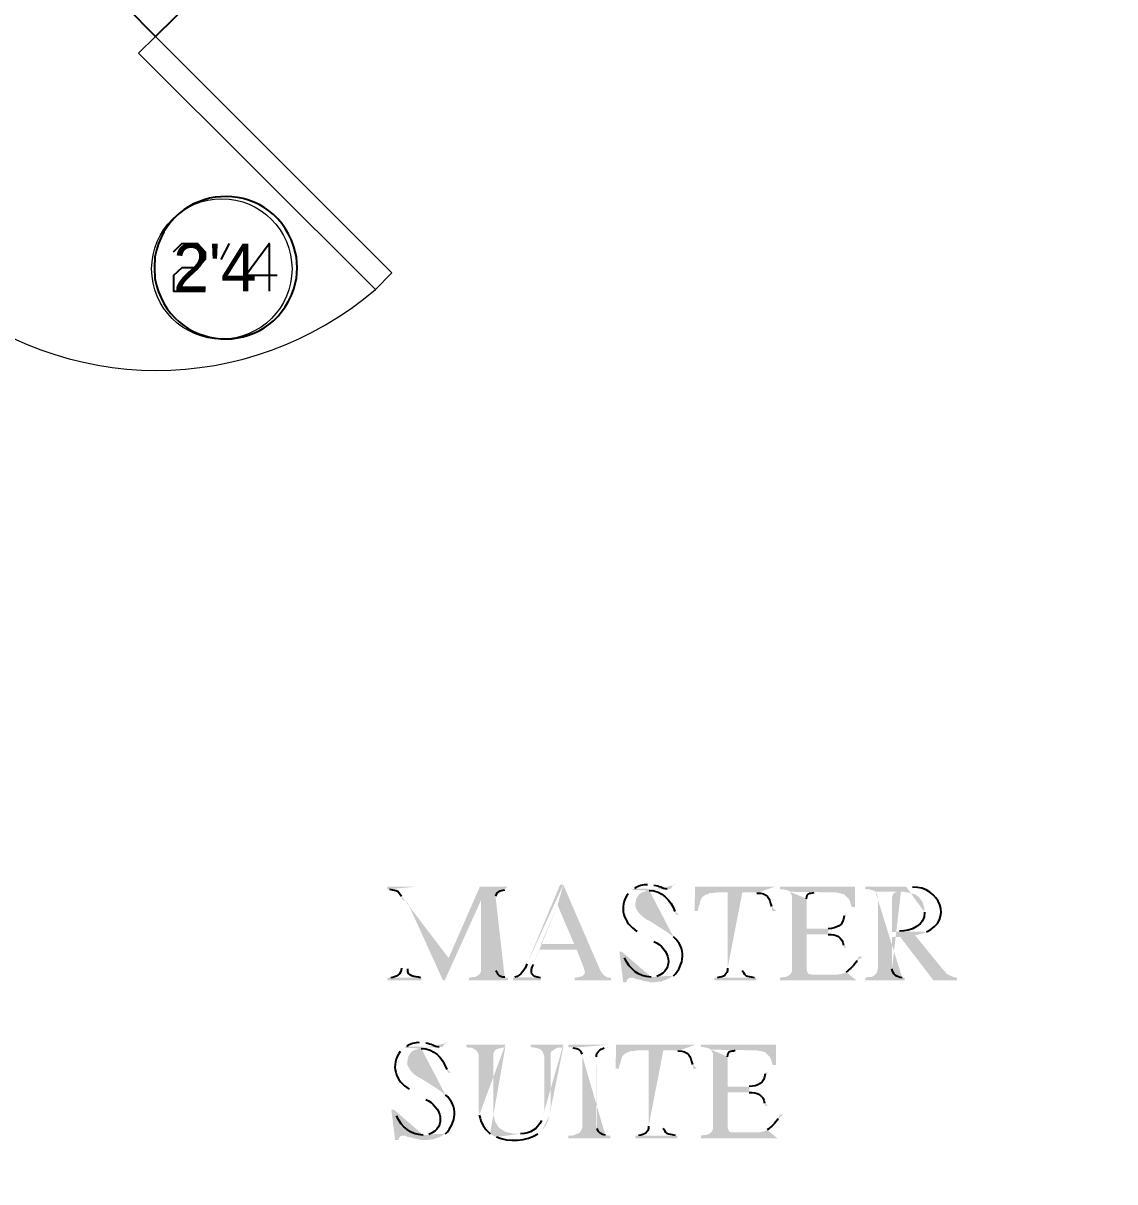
# Model space of a CAD drawing. Header units: inches. Extents: x -167 to 6071, y -6287 to -2731.
# Drawn here: x -25.2 to 66.2, y -5975.2 to -5878.2 of the extents above; entities that cross this region are included whole.
import ezdxf

# ---------------------------------------------------------------- set-up
doc = ezdxf.new("R2010")
doc.units = ezdxf.units.IN
doc.header["$LTSCALE"] = 96
doc.header["$MEASUREMENT"] = 0
doc.layers.add('Door label', color=5, linetype='Continuous', lineweight=5)
doc.layers.add('Doors', color=5, linetype='Continuous', lineweight=9)
doc.layers.add('PDF_Geometry', color=7, linetype='Continuous', true_color=0x4a4a4a)
doc.layers.add('PDF_Solid Fills', color=7, linetype='Continuous')
doc.styles.get("Standard").update_dxf_attribs({"font": 'arial.ttf'})

msp = doc.modelspace()

# ---------------------------------------------------------------- hatches: boundary and pattern name
at = {"layer": 'PDF_Solid Fills', "transparency": 33554559}
h = msp.add_hatch(color=256, dxfattribs=at)
h.paths.add_polyline_path([(7.743, -5950.495), (5.343, -5950.495), (5.343, -5950.709), (5.503, -5950.709)], flags=0)
h.paths.add_polyline_path([(6.517, -5951.295), (6.517, -5951.509), (7.05, -5951.882), (9.983, -5958.335), (10.463, -5956.469)], flags=0)
h = msp.add_hatch(color=256, dxfattribs=at)
h.paths.add_polyline_path([(15.423, -5950.495), (13.077, -5950.495), (10.463, -5956.469), (9.983, -5958.335), (10.143, -5958.335), (13.183, -5951.615), (14.41, -5951.509), (14.41, -5951.295)], flags=0)
h.paths.add_polyline_path([(15.157, -5950.762), (15.423, -5950.709)], flags=0)
h = msp.add_hatch(color=256, dxfattribs=at)
h.paths.add_polyline_path([(20.063, -5950.335), (19.797, -5950.335), (17.023, -5956.949)], flags=0)
h.paths.add_polyline_path([(16.01, -5958.069), (15.85, -5958.122), (15.85, -5958.335), (18.197, -5958.335), (18.197, -5958.122), (18.143, -5958.122)], flags=0)
h.paths.add_polyline_path([(17.557, -5957.002), (18.037, -5955.775), (21.183, -5955.775), (18.197, -5955.295), (19.583, -5952.042)], flags=0)
for points in [[(20.063, -5950.335), (19.583, -5952.042), (20.97, -5955.295), (18.197, -5955.295), (21.183, -5955.775), (21.77, -5957.269), (21.823, -5957.482), (21.877, -5957.695), (21.823, -5957.802), (21.717, -5957.962), (21.557, -5958.015), (21.343, -5958.069), (21.023, -5958.122), (21.023, -5958.335), (24.063, -5958.335), (24.063, -5958.122), (23.903, -5958.122), (23.69, -5958.069), (23.53, -5957.962), (23.37, -5957.802), (23.21, -5957.589), (23.103, -5957.375)], [(37.77, -5950.495), (31.103, -5950.495), (31.05, -5952.522), (31.317, -5952.522), (31.37, -5952.255), (31.477, -5951.989), (31.53, -5951.722), (31.583, -5951.562), (31.637, -5951.455), (31.797, -5951.295), (31.957, -5951.189), (32.117, -5951.135), (32.33, -5951.029), (32.597, -5951.029), (32.917, -5950.975), (36.117, -5950.975)], [(44.49, -5950.495), (38.197, -5950.495), (38.197, -5950.709), (38.41, -5950.709), (38.677, -5950.762), (38.89, -5950.815), (39.05, -5950.922), (42.837, -5950.975), (42.89, -5950.975), (43.157, -5951.029), (43.37, -5951.082), (43.583, -5951.135), (43.957, -5951.509), (44.063, -5951.722), (44.117, -5951.935), (44.223, -5952.202), (44.49, -5952.202)], [(49.503, -5954.549), (48.277, -5954.709), (51.05, -5958.335), (53.023, -5958.335), (53.023, -5958.122), (52.97, -5958.122), (52.757, -5958.069), (52.597, -5958.015), (52.17, -5957.802), (52.01, -5957.589), (51.797, -5957.375)], [(29.077, -5958.069), (25.717, -5958.122), (25.93, -5958.122), (26.143, -5958.229), (26.463, -5958.282), (26.623, -5958.335), (26.89, -5958.389), (27.317, -5958.495), (27.797, -5958.495), (28.01, -5958.442), (28.277, -5958.442), (28.49, -5958.335), (28.703, -5958.282), (28.917, -5958.175)], [(31.157, -5963.722), (24.49, -5963.722), (24.437, -5965.749), (24.703, -5965.749), (24.757, -5965.482), (24.863, -5965.215), (24.917, -5964.949), (24.97, -5964.789), (25.023, -5964.682), (25.183, -5964.522), (25.343, -5964.415), (25.503, -5964.362), (25.717, -5964.255), (25.983, -5964.255), (26.303, -5964.202), (29.503, -5964.202)], [(37.877, -5963.722), (31.583, -5963.722), (31.583, -5963.935), (31.797, -5963.935), (32.063, -5963.989), (32.277, -5964.042), (32.437, -5964.149), (36.223, -5964.202), (36.277, -5964.202), (36.543, -5964.255), (36.97, -5964.362), (37.343, -5964.735), (37.45, -5964.949), (37.503, -5965.162), (37.61, -5965.429), (37.877, -5965.429)], [(9.983, -5971.295), (6.623, -5971.349), (6.837, -5971.349), (7.05, -5971.455), (7.37, -5971.509), (7.53, -5971.562), (7.797, -5971.615), (8.223, -5971.722), (8.703, -5971.722), (8.917, -5971.669), (9.183, -5971.669), (9.397, -5971.562), (9.61, -5971.509), (9.823, -5971.402)]]:
    msp.add_hatch(color=256, dxfattribs=at).paths.add_polyline_path(points)
h = msp.add_hatch(color=256, dxfattribs=at)
h.paths.add_polyline_path([(29.503, -5950.335), (29.29, -5950.335), (29.077, -5950.655), (28.917, -5950.709), (25.823, -5950.762), (27.263, -5950.815)], flags=0)
h.paths.add_polyline_path([(29.397, -5952.575), (29.503, -5952.842), (29.77, -5952.842)], flags=0)
h = msp.add_hatch(color=256, dxfattribs=at)
h.paths.add_polyline_path([(27.157, -5950.335), (27.103, -5950.335)], flags=0)
h.paths.add_polyline_path([(26.037, -5950.655), (25.823, -5950.762), (28.917, -5950.709), (28.757, -5950.709)], flags=0)
h.paths.add_polyline_path([(27.637, -5950.389), (27.423, -5950.335)], flags=0)
h = msp.add_hatch(color=256, dxfattribs=at)
h.paths.add_polyline_path([(37.77, -5950.495), (36.117, -5950.975), (36.277, -5951.029)], flags=0)
h.paths.add_polyline_path([(37.503, -5952.149), (37.557, -5952.522), (37.877, -5952.522)], flags=0)
h = msp.add_hatch(color=256, dxfattribs=at)
h.paths.add_polyline_path([(48.757, -5950.495), (45.343, -5950.495), (45.343, -5950.709), (45.61, -5950.709), (46.037, -5950.815), (46.197, -5950.922), (48.597, -5950.922), (48.863, -5950.975), (49.077, -5951.029), (49.503, -5951.135), (49.823, -5951.349), (49.93, -5951.509), (50.037, -5951.615), (50.143, -5951.775), (50.197, -5951.989), (50.25, -5952.149), (50.303, -5952.362), (50.303, -5952.629)], flags=0)
h.paths.add_polyline_path([(48.223, -5954.229), (47.903, -5954.282), (47.583, -5954.282), (50.463, -5954.282)], flags=0)
h.paths.add_polyline_path([(49.29, -5950.549), (49.023, -5950.495)], flags=0)
h = msp.add_hatch(color=256, dxfattribs=at)
h.paths.add_polyline_path([(6.517, -5951.509), (6.517, -5957.322)], flags=0)
h.paths.add_polyline_path([(5.61, -5958.122), (5.343, -5958.122), (5.343, -5958.335), (8.17, -5958.335), (8.17, -5958.122), (8.117, -5958.122)], flags=0)
h.paths.add_polyline_path([(7.05, -5957.375), (7.05, -5951.882)], flags=0)
h = msp.add_hatch(color=256, dxfattribs=at)
h.paths.add_polyline_path([(14.41, -5951.509), (13.183, -5951.615), (13.183, -5957.535), (13.13, -5957.695), (13.023, -5957.855), (12.863, -5957.962), (12.65, -5958.069), (12.437, -5958.069), (12.17, -5958.122), (12.17, -5958.335), (15.423, -5958.335), (15.423, -5958.122), (15.157, -5958.069)], flags=0)
h.paths.add_polyline_path([(14.41, -5957.535), (14.41, -5957.322)], flags=0)
h = msp.add_hatch(color=256, dxfattribs=at)
h.paths.add_polyline_path([(25.823, -5950.762), (25.503, -5951.082)], flags=0)
h.paths.add_polyline_path([(26.25, -5954.229), (26.517, -5954.389), (27.637, -5955.082)], flags=0)
h.paths.add_polyline_path([(27.903, -5958.015), (27.69, -5958.069), (27.423, -5958.069), (29.077, -5958.069), (29.29, -5957.962)], flags=0)
h.paths.add_polyline_path([(29.29, -5954.709), (28.65, -5954.229), (27.477, -5953.482), (27.21, -5953.322), (26.997, -5953.215), (26.783, -5953.055), (26.623, -5952.949), (26.463, -5952.789), (26.303, -5952.575), (26.197, -5952.362), (26.09, -5952.149), (26.09, -5951.935), (26.143, -5951.669), (26.197, -5951.455), (26.41, -5951.135), (26.623, -5950.975), (26.837, -5950.922), (27.05, -5950.815), (27.263, -5950.815)], flags=0)
h = msp.add_hatch(color=256, dxfattribs=at)
h.paths.add_polyline_path([(35.05, -5950.975), (33.823, -5950.975), (33.823, -5957.322)], flags=0)
h.paths.add_polyline_path([(32.97, -5958.122), (32.703, -5958.122), (32.703, -5958.335), (36.223, -5958.335), (36.223, -5958.122), (36.063, -5958.122)], flags=0)
h.paths.add_polyline_path([(35.05, -5957.535), (35.05, -5957.322)], flags=0)
h = msp.add_hatch(color=256, dxfattribs=at)
h.paths.add_polyline_path([(39.05, -5950.922), (39.103, -5951.029), (39.21, -5951.242), (39.21, -5957.535), (39.157, -5957.695), (39.05, -5957.855), (41.023, -5957.855), (40.81, -5957.855), (40.597, -5957.802), (40.49, -5957.642), (40.437, -5957.375), (40.437, -5954.495), (42.25, -5954.495), (40.437, -5954.015), (40.437, -5951.509)], flags=0)
h.paths.add_polyline_path([(41.077, -5950.975), (42.837, -5950.975)], flags=0)
h = msp.add_hatch(color=256, dxfattribs=at)
h.paths.add_polyline_path([(46.197, -5950.922), (46.303, -5951.029), (46.357, -5951.242), (46.41, -5951.509), (46.41, -5957.322), (46.357, -5957.535), (46.303, -5957.695), (46.197, -5957.855), (45.877, -5958.069), (45.61, -5958.069), (45.343, -5958.122), (45.343, -5958.335), (48.65, -5958.335), (48.65, -5958.122), (48.437, -5958.122)], flags=0)
h.paths.add_polyline_path([(47.583, -5957.375), (47.583, -5954.709), (48.277, -5954.709), (49.503, -5954.549), (49.717, -5954.549), (49.983, -5954.442), (50.25, -5954.389), (50.463, -5954.282), (47.583, -5954.282), (47.583, -5951.402), (47.637, -5951.242), (47.69, -5951.082), (47.85, -5950.975), (48.01, -5950.922), (48.33, -5950.922)], flags=0)
h = msp.add_hatch(color=256, dxfattribs=at)
h.paths.add_polyline_path([(43.85, -5952.842), (43.583, -5952.842), (43.583, -5952.949)], flags=0)
h.paths.add_polyline_path([(42.25, -5954.015), (40.437, -5954.015), (42.25, -5954.495)], flags=0)
h.paths.add_polyline_path([(43.53, -5955.402), (43.583, -5955.615), (43.85, -5955.615)], flags=0)
h = msp.add_hatch(color=256, dxfattribs=at)
h.paths.add_polyline_path([(24.97, -5955.935), (24.757, -5955.935), (25.077, -5958.495), (25.343, -5958.495), (25.397, -5958.335), (25.503, -5958.175), (25.717, -5958.122), (29.077, -5958.069), (27.423, -5958.069)], flags=0)
h.paths.add_polyline_path([(25.183, -5956.469), (25.077, -5956.202)], flags=0)
h = msp.add_hatch(color=256, dxfattribs=at)
h.paths.add_polyline_path([(45.13, -5956.362), (44.757, -5956.362), (44.757, -5956.469), (44.65, -5956.682)], flags=0)
h.paths.add_polyline_path([(43.743, -5957.642), (43.53, -5957.749), (43.317, -5957.802), (43.05, -5957.855), (39.05, -5957.855), (38.89, -5957.962), (38.677, -5958.069), (38.463, -5958.069), (38.197, -5958.122), (38.197, -5958.335), (44.597, -5958.335)], flags=0)
h = msp.add_hatch(color=256, dxfattribs=at)
h.paths.add_polyline_path([(6.73, -5963.989), (6.41, -5964.309)], flags=0)
h.paths.add_polyline_path([(7.157, -5967.455), (7.423, -5967.615), (8.543, -5968.309)], flags=0)
h.paths.add_polyline_path([(8.81, -5971.242), (8.597, -5971.295), (8.33, -5971.295), (9.983, -5971.295), (10.197, -5971.189)], flags=0)
h.paths.add_polyline_path([(10.197, -5967.935), (9.557, -5967.455), (8.383, -5966.709), (8.117, -5966.549), (7.903, -5966.442), (7.69, -5966.282), (7.53, -5966.175), (7.37, -5966.015), (7.21, -5965.802), (7.103, -5965.589), (6.997, -5965.375), (6.997, -5965.162), (7.05, -5964.895), (7.103, -5964.682), (7.317, -5964.362), (7.53, -5964.202), (7.743, -5964.149), (7.957, -5964.042), (8.17, -5964.042)], flags=0)
h = msp.add_hatch(color=256, dxfattribs=at)
h.paths.add_polyline_path([(10.41, -5963.562), (10.197, -5963.562), (9.983, -5963.882), (9.823, -5963.935), (6.73, -5963.989), (8.17, -5964.042)], flags=0)
h.paths.add_polyline_path([(10.303, -5965.802), (10.41, -5966.069), (10.677, -5966.069)], flags=0)
h = msp.add_hatch(color=256, dxfattribs=at)
h.paths.add_polyline_path([(8.063, -5963.562), (8.01, -5963.562)], flags=0)
h.paths.add_polyline_path([(6.943, -5963.882), (6.73, -5963.989), (9.823, -5963.935), (9.663, -5963.935)], flags=0)
h.paths.add_polyline_path([(8.543, -5963.615), (8.33, -5963.562)], flags=0)
h = msp.add_hatch(color=256, dxfattribs=at)
h.paths.add_polyline_path([(15.21, -5963.722), (11.957, -5963.722), (11.957, -5963.935), (12.17, -5963.989), (12.437, -5963.989), (12.757, -5964.202), (12.863, -5964.309), (12.97, -5964.522), (12.97, -5969.162), (13.023, -5969.375), (13.023, -5969.642)], flags=0)
h.paths.add_polyline_path([(13.93, -5971.189), (14.09, -5971.295), (16.223, -5971.189), (15.903, -5971.189), (15.69, -5971.135), (15.423, -5971.082), (15.21, -5971.029), (14.73, -5970.709), (14.57, -5970.549), (14.57, -5970.495), (14.357, -5970.175), (14.303, -5969.962), (14.25, -5969.749), (14.197, -5969.482), (14.197, -5964.522), (14.25, -5964.362), (14.357, -5964.202), (14.517, -5964.095), (14.677, -5964.042), (15.21, -5963.935)], flags=0)
h = msp.add_hatch(color=256, dxfattribs=at)
h.paths.add_polyline_path([(20.063, -5963.722), (17.343, -5963.722), (17.343, -5963.935), (17.397, -5963.935), (17.717, -5963.989), (17.93, -5964.042), (18.09, -5964.095), (18.25, -5964.202), (18.357, -5964.362), (18.41, -5964.522), (18.463, -5964.735), (18.463, -5969.215), (18.41, -5969.482), (18.357, -5969.695), (18.303, -5969.909), (18.25, -5970.069)], flags=0)
h.paths.add_polyline_path([(16.49, -5971.189), (16.223, -5971.189), (14.09, -5971.295), (14.303, -5971.402), (14.463, -5971.455)], flags=0)
h.paths.add_polyline_path([(17.93, -5971.189), (18.143, -5970.975), (18.303, -5970.869)], flags=0)
h.paths.add_polyline_path([(18.303, -5970.869, 0.146819), (18.89, -5969.695)], flags=0)
h.paths.add_polyline_path([(18.89, -5969.695), (18.943, -5969.429), (18.943, -5969.215), (18.997, -5968.949), (18.997, -5964.469), (19.05, -5964.309), (19.53, -5963.989), (19.797, -5963.989), (20.063, -5963.935)], flags=0)
h = msp.add_hatch(color=256, dxfattribs=at)
h.paths.add_polyline_path([(24.01, -5963.722), (20.49, -5963.722), (20.49, -5963.935), (20.597, -5963.935), (20.863, -5963.989)], flags=0)
h.paths.add_polyline_path([(21.61, -5964.522), (21.663, -5964.735), (21.663, -5970.655), (21.61, -5970.815), (21.397, -5971.135), (21.237, -5971.189), (21.023, -5971.295), (20.757, -5971.349), (20.49, -5971.349), (20.49, -5971.562), (24.01, -5971.562), (24.01, -5971.349), (23.85, -5971.349), (23.583, -5971.295)], flags=0)
h.paths.add_polyline_path([(22.89, -5970.762), (22.837, -5970.549), (22.837, -5964.735)], flags=0)
h.paths.add_polyline_path([(23.477, -5963.989), (23.743, -5963.989), (24.01, -5963.935)], flags=0)
h = msp.add_hatch(color=256, dxfattribs=at)
h.paths.add_polyline_path([(31.157, -5963.722), (29.503, -5964.202), (29.663, -5964.255)], flags=0)
h.paths.add_polyline_path([(30.89, -5965.375), (30.943, -5965.749), (31.263, -5965.749)], flags=0)
h = msp.add_hatch(color=256, dxfattribs=at)
h.paths.add_polyline_path([(32.437, -5964.149), (32.49, -5964.255), (32.597, -5964.469), (32.597, -5970.762), (32.543, -5970.922), (32.437, -5971.082), (34.41, -5971.082), (34.197, -5971.082), (33.983, -5971.029), (33.877, -5970.869), (33.823, -5970.602), (33.823, -5967.722), (35.637, -5967.722), (33.823, -5967.242), (33.823, -5964.735)], flags=0)
h.paths.add_polyline_path([(34.463, -5964.202), (36.223, -5964.202)], flags=0)
h = msp.add_hatch(color=256, dxfattribs=at)
h.paths.add_polyline_path([(28.437, -5964.202), (27.21, -5964.202), (27.21, -5970.549)], flags=0)
h.paths.add_polyline_path([(26.357, -5971.349), (26.09, -5971.349), (26.09, -5971.562), (29.61, -5971.562), (29.61, -5971.349), (29.45, -5971.349)], flags=0)
h.paths.add_polyline_path([(28.437, -5970.762), (28.437, -5970.549)], flags=0)
h = msp.add_hatch(color=256, dxfattribs=at)
h.paths.add_polyline_path([(37.237, -5966.069), (36.97, -5966.069), (36.97, -5966.175)], flags=0)
h.paths.add_polyline_path([(35.637, -5967.242), (33.823, -5967.242), (35.637, -5967.722)], flags=0)
h.paths.add_polyline_path([(36.917, -5968.629), (36.97, -5968.842), (37.237, -5968.842)], flags=0)
h = msp.add_hatch(color=256, dxfattribs=at)
h.paths.add_polyline_path([(5.877, -5969.162), (5.663, -5969.162), (5.983, -5971.722), (6.25, -5971.722), (6.303, -5971.562), (6.41, -5971.402), (6.623, -5971.349), (9.983, -5971.295), (8.33, -5971.295)], flags=0)
h.paths.add_polyline_path([(6.09, -5969.695), (5.983, -5969.429)], flags=0)
h = msp.add_hatch(color=256, dxfattribs=at)
h.paths.add_polyline_path([(38.517, -5969.589), (38.143, -5969.589), (38.143, -5969.695), (38.037, -5969.909)], flags=0)
h.paths.add_polyline_path([(37.13, -5970.869), (36.917, -5970.975), (36.703, -5971.029), (36.437, -5971.082), (32.437, -5971.082), (32.277, -5971.189), (32.063, -5971.295), (31.85, -5971.295), (31.583, -5971.349), (31.583, -5971.562), (37.983, -5971.562)], flags=0)

# ---------------------------------------------------------------- linework, layer by layer
at = {"layer": 'Door label'}
msp.add_circle((-8.526, -5898.759), 5.877, dxfattribs=at)
at = {"layer": 'Doors'}
msp.add_line((-14.07, -5879.295), (-15.51, -5880.682), dxfattribs=at)
at = {"layer": 'Doors', "transparency": 33554687}
for points in [[(-14.07, -5879.295), (5.717, -5899.082)], [(-15.51, -5880.682), (4.33, -5900.469)]]:
    msp.add_lwpolyline(points, dxfattribs=at)
msp.add_lwpolyline([(-33.857, -5899.082), (-32.363, -5900.415, 0.371263), (4.33, -5900.469), (5.717, -5899.082)], format="xyb", dxfattribs=at)
at = {"layer": 'PDF_Geometry', "color": 7}
msp.add_lwpolyline([(-103.083, -5988.575), (-103.083, -5816.575), (-43.083, -5816.575), (-43.083, -5844.629), (-34.603, -5853.109), (-32.097, -5850.655), (-39.563, -5843.189), (-39.563, -5832.575), (24.917, -5832.575), (24.917, -5872.575), (-10.177, -5872.575), (-15.137, -5867.615), (-17.59, -5870.069), (-13.75, -5873.962), (-16.577, -5876.789), (-14.07, -5879.295), (-10.87, -5876.095), (76.97, -5876.095), (76.97, -5872.575), (69.93, -5872.575), (69.93, -5864.575), (66.41, -5864.575), (66.41, -5872.575)], dxfattribs=at)
at = {"layer": 'PDF_Geometry'}
for points in [[(-12.577, -5897.322), (-11.883, -5896.629), (-10.55, -5896.629), (-9.91, -5897.322), (-9.91, -5897.962), (-10.55, -5898.655), (-11.883, -5898.655), (-12.577, -5899.295), (-12.577, -5900.629), (-9.91, -5900.629)], [(-8.577, -5897.962), (-7.883, -5896.629)], [(-3.883, -5899.295), (-6.55, -5899.295), (-4.577, -5896.629), (-4.577, -5900.629)], [(-2.497, -5900.415), (-2.283, -5899.562), (-2.23, -5898.655), (-2.283, -5897.749), (-2.497, -5896.895)], [(-14.123, -5897.749), (-14.177, -5898.655), (-14.123, -5899.562)]]:
    msp.add_lwpolyline(points, dxfattribs=at)
for points in [[(-2.497, -5896.895), (-4.471, -5890.887), (-12.977, -5891.446), (-14.123, -5897.749)], [(-14.123, -5899.562), (-12.978, -5905.865), (-4.472, -5906.424), (-2.497, -5900.415)], [(27.103, -5950.335), (26.778, -5950.31), (26.293, -5950.438), (26.037, -5950.655)], [(28.757, -5950.709), (28.308, -5950.658), (28.154, -5950.437), (27.637, -5950.389)], [(50.463, -5954.282), (52.715, -5953.327), (51.589, -5950.422), (49.29, -5950.549)], [(5.503, -5950.709), (6.297, -5950.914), (6.047, -5950.661), (6.517, -5951.295)], [(14.41, -5951.295), (14.542, -5950.812), (14.766, -5950.875), (15.157, -5950.762)], [(25.503, -5951.082), (24.653, -5952.152), (25.107, -5953.579), (26.25, -5954.229)], [(27.263, -5950.815), (28.342, -5950.839), (29.053, -5951.586), (29.397, -5952.575)], [(36.277, -5951.029), (37.215, -5951.024), (37.275, -5951.468), (37.503, -5952.149)], [(40.437, -5951.509), (40.466, -5950.991), (40.653, -5951.071), (41.077, -5950.975)], [(43.583, -5952.949), (43.506, -5953.755), (42.976, -5953.965), (42.25, -5954.015)], [(50.303, -5952.629), (50.406, -5953.729), (49.134, -5954.237), (48.223, -5954.229)], [(27.637, -5955.082), (28.926, -5955.652), (29.465, -5957.406), (27.903, -5958.015)], [(29.29, -5957.962), (30.211, -5957.092), (30.366, -5955.584), (29.29, -5954.709)], [(42.25, -5954.495), (42.899, -5954.482), (43.431, -5954.701), (43.53, -5955.402)], [(6.517, -5957.322), (6.502, -5957.838), (6.071, -5958.06), (5.61, -5958.122)], [(17.023, -5956.949), (16.844, -5957.424), (16.533, -5957.947), (16.01, -5958.069)], [(18.143, -5958.122), (17.366, -5958.081), (17.248, -5957.63), (17.557, -5957.002)], [(27.423, -5958.069), (26.293, -5958.031), (25.695, -5957.433), (25.183, -5956.469)], [(33.823, -5957.322), (33.787, -5957.917), (33.509, -5958.011), (32.97, -5958.122)], [(44.65, -5956.682), (44.46, -5957.087), (44.095, -5957.38), (43.743, -5957.642)], [(8.117, -5958.122), (7.67, -5958.005), (6.958, -5958.055), (7.05, -5957.375)], [(15.157, -5958.069), (14.728, -5958.136), (14.605, -5957.817), (14.41, -5957.535)], [(36.063, -5958.122), (35.322, -5957.927), (35.408, -5958.137), (35.05, -5957.535)], [(48.437, -5958.122), (47.986, -5958.05), (47.623, -5957.87), (47.583, -5957.375)], [(8.01, -5963.562), (7.685, -5963.536), (7.199, -5963.664), (6.943, -5963.882)], [(8.17, -5964.042), (9.248, -5964.065), (9.959, -5964.813), (10.303, -5965.802)], [(9.663, -5963.935), (9.214, -5963.885), (9.06, -5963.663), (8.543, -5963.615)], [(20.863, -5963.989), (21.246, -5964.06), (21.508, -5964.092), (21.61, -5964.522)], [(22.837, -5964.735), (22.807, -5964.369), (23.177, -5964.107), (23.477, -5963.989)], [(6.41, -5964.309), (5.559, -5965.379), (6.014, -5966.806), (7.157, -5967.455)], [(29.663, -5964.255), (30.602, -5964.251), (30.662, -5964.695), (30.89, -5965.375)], [(33.823, -5964.735), (33.853, -5964.218), (34.039, -5964.297), (34.463, -5964.202)], [(36.97, -5966.175), (36.893, -5966.982), (36.363, -5967.191), (35.637, -5967.242)], [(10.197, -5971.189), (11.118, -5970.318), (11.274, -5968.811), (10.197, -5967.935)], [(35.637, -5967.722), (36.286, -5967.708), (36.818, -5967.927), (36.917, -5968.629)], [(8.543, -5968.309), (9.832, -5968.879), (10.372, -5970.631), (8.81, -5971.242)], [(8.33, -5971.295), (7.199, -5971.258), (6.602, -5970.659), (6.09, -5969.695)], [(13.023, -5969.642), (13.214, -5970.338), (13.39, -5970.704), (13.93, -5971.189)], [(38.037, -5969.909), (37.846, -5970.314), (37.482, -5970.607), (37.13, -5970.869)], [(18.25, -5970.069), (17.902, -5970.818), (17.313, -5971.168), (16.49, -5971.189)], [(23.583, -5971.295), (23.277, -5971.27), (22.964, -5971.071), (22.89, -5970.762)], [(27.21, -5970.549), (27.174, -5971.143), (26.895, -5971.238), (26.357, -5971.349)], [(29.45, -5971.349), (28.709, -5971.154), (28.795, -5971.364), (28.437, -5970.762)], [(14.463, -5971.455), (15.453, -5971.908), (17.025, -5971.82), (17.93, -5971.189)]]:
    msp.add_open_spline(points, degree=3, dxfattribs=at)

# ---------------------------------------------------------------- texts
at = {"layer": 'Door label', "insert": (-12.598, -5896.639), "char_height": 4, "attachment_point": 1}
msp.add_mtext_dynamic_manual_height_columns("{\\Ftxt|c0;2'\\Ftxt|c129;4}", width=3.08976, gutter_width=1, heights=[0], dxfattribs=at)

doc.saveas('drawing.dxf')
